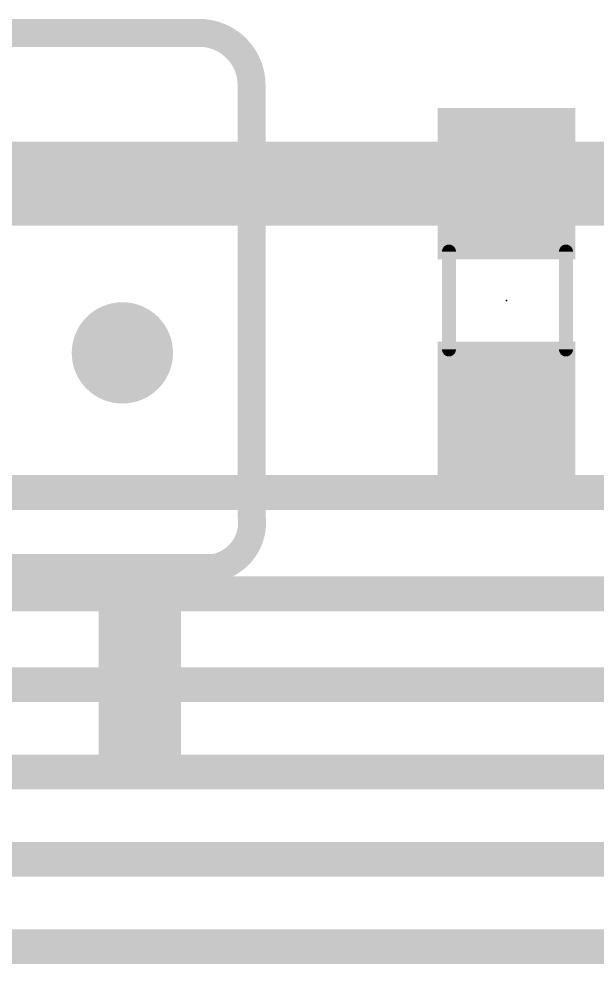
# Model space of a CAD drawing. Extents: x -8 to 102, y -79 to 54.
# Drawn here: x 39.89 to 44.09, y 7.37 to 14.24 of the extents above; entities that cross this region are included whole.
import ezdxf

# ---------------------------------------------------------------- set-up
doc = ezdxf.new("R2010")
doc.units = 0
for name, color, linetype in [('1', 12, 'CONTINUOUS'), ('16', 132, 'CONTINUOUS'), ('18', 110, 'CONTINUOUS'), ('21', 41, 'CONTINUOUS'), ('23', 53, 'CONTINUOUS'), ('51', 53, 'CONTINUOUS')]:
    doc.layers.add(name, color=color, linetype=linetype)

# ---------------------------------------------------------------- blocks, each defined once
blk = doc.blocks.new('RECT')
blk.add_solid([(-0.5, -0.5), (0.5, -0.5), (-0.5, 0.5), (0.5, 0.5)])
blk = doc.blocks.new('ROUNDV')
at = {"const_width": 0.5}
blk.add_lwpolyline([(0, -0.25, 1), (0, 0.25, 1), (0, -0.25)], format="xyb", dxfattribs=at)

msp = doc.modelspace()

# ---------------------------------------------------------------- linework, layer by layer
at = {"layer": '1', "const_width": 0.6096}
for points in [[(36.957, 13.042), (43.434, 13.042)], [(45.847, 13.042), (43.434, 13.042)]]:
    msp.add_lwpolyline(points, dxfattribs=at)
at = {"layer": '1', "const_width": 0.3048}
for points in [[(43.434, 13.1944, 1), (43.434, 12.8896)], [(43.434, 12.8896, 1), (43.434, 13.1944)]]:
    msp.add_lwpolyline(points, format="xyb", dxfattribs=at)
at = {"layer": '16', "const_width": 0.254}
for points in [[(56.515, 10.795), (38.735, 10.795)], [(57.0484, 10.0584), (38.1307, 10.0584)], [(68.58, 9.398), (37.4673, 9.398)], [(72.918, 8.763), (36.9045, 8.763)], [(73.66, 8.128), (36.322, 8.128)], [(35.687, 7.493), (74.168, 7.493)]]:
    msp.add_lwpolyline(points, dxfattribs=at)
at = {"layer": '21', "const_width": 0.2032}
for points in [[(41.1988, 14.1383), (36.5252, 14.1383)], [(41.5798, 10.6267), (41.5798, 13.7573)], [(36.5252, 10.2457), (41.2988, 10.2457)]]:
    msp.add_lwpolyline(points, dxfattribs=at)
at = {"layer": '21'}
for points, const_width in [([(41.5798, 13.7573, 0.4144), (41.1988, 14.1383)], 0.2032), ([(41.1988, 14.1891, 1), (41.1988, 14.0875)], 0.1016), ([(41.1988, 14.0875, 1), (41.1988, 14.1891)], 0.1016), ([(41.6306, 13.7573, 1), (41.529, 13.7573)], 0.1016), ([(41.529, 13.7573, 1), (41.6306, 13.7573)], 0.1016), ([(41.2988, 10.2457, 0.4142), (41.5798, 10.6267)], 0.2032), ([(41.63, 10.6343, 1), (41.5296, 10.6191)], 0.1016), ([(41.529, 10.6267, 1), (41.6306, 10.6267)], 0.1016), ([(41.2912, 10.2959, 1), (41.3064, 10.1955)], 0.1016), ([(41.2988, 10.1949, 1), (41.2988, 10.2965)], 0.1016)]:
    msp.add_lwpolyline(points, format="xyb", dxfattribs=dict(at, const_width=const_width))
at = {"layer": '23'}
msp.add_point((43.434, 12.192), dxfattribs=at)
at = {"layer": '51', "const_width": 0.1016}
for points in [[(43.015, 12.548), (43.015, 11.836)], [(43.866, 12.548), (43.866, 11.836)]]:
    msp.add_lwpolyline(points, dxfattribs=at)
at = {"layer": '51', "const_width": 0.0508}
for points in [[(43.0404, 12.548, 1), (42.9896, 12.548)], [(43.8914, 12.548, 1), (43.8406, 12.548)], [(42.9896, 11.836, 1), (43.0404, 11.836)], [(43.8406, 11.836, 1), (43.8914, 11.836)]]:
    msp.add_lwpolyline(points, format="xyb", dxfattribs=at)

# ---------------------------------------------------------------- block references
at = {"layer": '1', "xscale": 1.1, "rotation": 270}
for p in [(43.434, 13.042), (43.434, 11.342)]:
    msp.add_blockref('RECT', p, dxfattribs=at)
at = {"layer": '1', "xscale": 0.6, "yscale": 1.2}
msp.add_blockref('RECT', (40.767, 9.392), dxfattribs=at)
at = {"layer": '18', "xscale": 0.7366, "yscale": 0.7366}
msp.add_blockref('ROUNDV', (40.64, 11.811), dxfattribs=at)
msp.add_blockref('ROUNDV', (40.64, 11.811), dxfattribs=at)
at = {"layer": '51', "xscale": 0.5001, "yscale": 0.95, "rotation": 270}
for p in [(43.4391, 12.7802), (43.4391, 11.6118)]:
    msp.add_blockref('RECT', p, dxfattribs=at)
at = {"layer": '51', "xscale": 0.508, "yscale": 1.0287}
msp.add_blockref('RECT', (40.767, 9.4044), dxfattribs=at)

doc.saveas('drawing.dxf')
